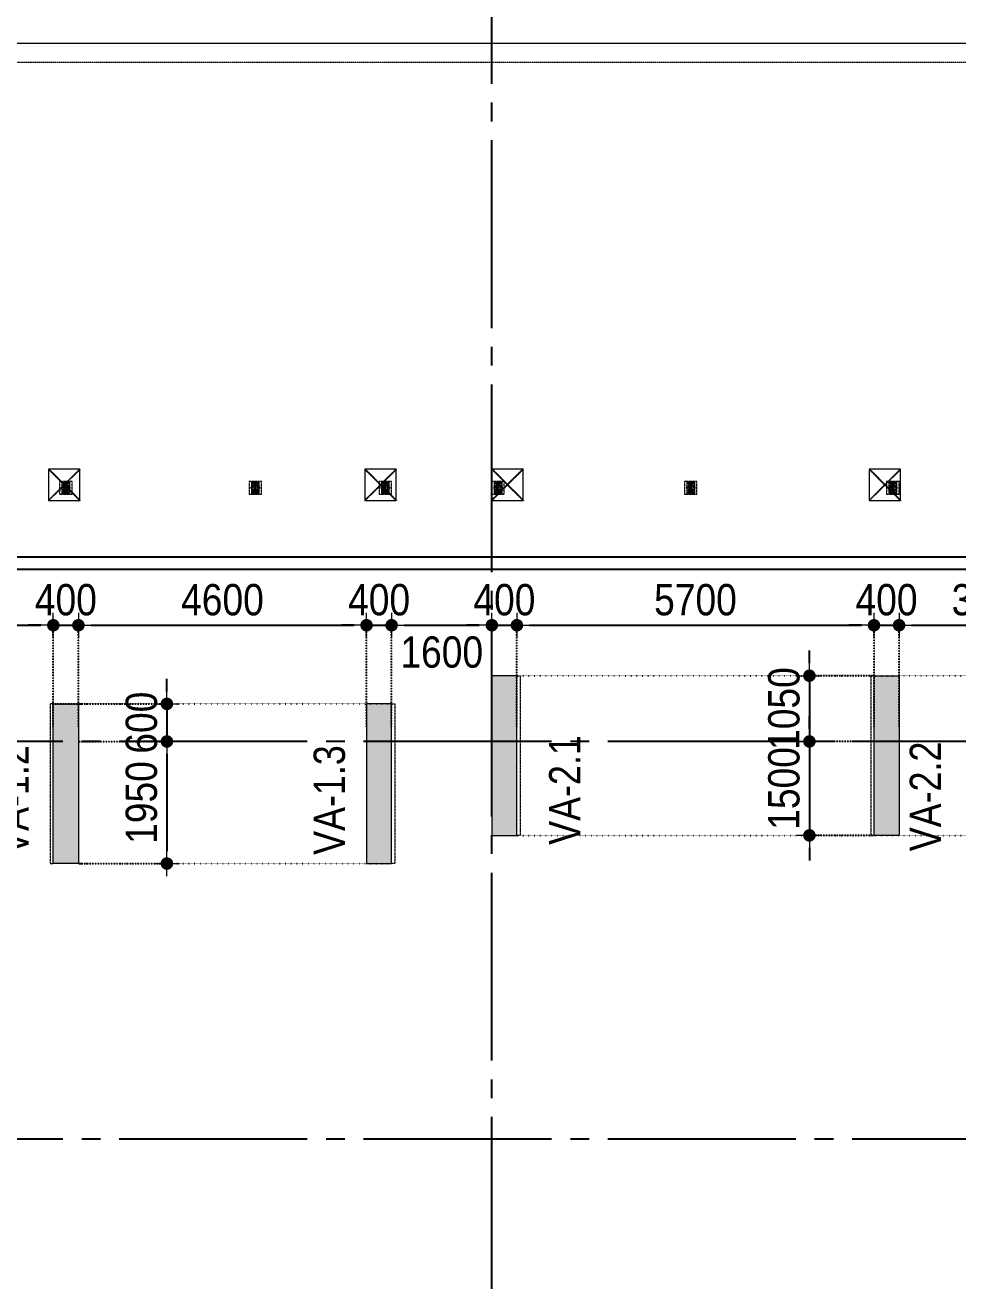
# Model space of a CAD drawing. Header units: millimetres. Extents: x -3973692 to -2843767, y 592734 to 838475.
# Drawn here: x -3543695 to -3528806, y 753616 to 773671 of the extents above; entities that cross this region are included whole.
import ezdxf
from ezdxf.enums import TextEntityAlignment as Align

# ---------------------------------------------------------------- set-up
doc = ezdxf.new("R2010")
doc.units = ezdxf.units.MM
doc.header["$MEASUREMENT"] = 0
doc.header["$PDMODE"] = 3
doc.header["$PDSIZE"] = -20
for name, pattern in [('CHG_XX_Cot_Tang 1$0$CENTER', [20.2, 12.7, -2.5, 2.5, -2.5]), ('CHG_XX_Cot_Tang 1$0$CENTER2', [28.575, 19.05, -3.175, 3.175, -3.175]), ('CHG_XX_Cot_Tang 1$0$HIDDEN', [0.375, 0.25, -0.125]), ('CHG_XX_Cot_Tang 1$0$MB_Luoi truc$0$HTT Hidden 21', [3, 2, -1]), ('CHG_XX_Luoi truc$0$MB_Luoi truc$0$Center101', [13, 10, -1, 1, -1]), ('DIVIDE2', [15.875, 6.35, -3.175, 0, -3.175, 0, -3.175]), ('DOT2', [0.125, 0, -0.125]), ('HIDDEN5', [2.8375, 1.25, -1.5875])]:
    doc.linetypes.add(name, pattern=pattern)
doc.layers.get('0').update_dxf_attribs({"lineweight": 9})
doc.layers.get('Defpoints').update_dxf_attribs({"color": 10, "lineweight": 0})
for name, color, linetype, lineweight in [("'S_General_Dim_1", 1, 'Continuous', 18), ("'S_General_Divide_3 Intermediate", 3, 'DIVIDE2', 40), ("CHG_XX_Cot_Tang 1$0$'S_Steel_Cont_2 Normal", 2, 'Continuous', 25), ("CHG_XX_Cot_Tang 1$0$'S_Steel_Cont_2 Normal_Plate", 150, 'Continuous', 15), ('CHG_XX_Cot_Tang 1$0$Cot thep', 51, 'Continuous', 15), ('CHG_XX_Cot_Tang 1$0$Net thay Tuong', 3, 'Continuous', 20), ('CHG_XX_Cot_Tang 1$0$NS-Pier', 150, 'Continuous', 9), ('CHG_XX_Cot_Tang 1$0$NS-Pier @ 1', 150, 'Continuous', 9), ('CHG_XX_Cot_Tang 1$0$NS-Pier @ 100', 150, 'Continuous', 9), ('CHG_XX_Cot_Tang 1$0$NS-Pier @ 150 VP1', 150, 'Continuous', 9), ('CHG_XX_Cot_Tang 1$0$NS-Pier @ 150 VP2', 150, 'Continuous', 9), ('CHG_XX_Cot_Tang 1$0$NS-Pier @ 150 VP3', 150, 'Continuous', 9), ('CHG_XX_Cot_Tang 1$0$NS-Pier @ 150 VP4', 150, 'Continuous', 9), ('CHG_XX_Cot_Tang 1$0$NS-Pier @ 150 VP5', 150, 'Continuous', 9), ('CHG_XX_Cot_Tang 1$0$NS-Pier @ 150 VP6', 150, 'Continuous', 9), ('CHG_XX_Cot_Tang 1$0$NS-Pier @ 150 VP7', 150, 'Continuous', 9), ('CHG_XX_Cot_Tang 1$0$NS-Pier @ 150 VP8', 150, 'Continuous', 9), ('CHG_XX_Cot_Tang 1$0$NS-Pier @ 150 VP9', 150, 'Continuous', 9), ('CHG_XX_Cot_Tang 1$0$NS-Pier @ 150 VPModel', 150, 'Continuous', 9), ('CHG_XX_Cot_Tang 1$0$NS-Pier @ 200 VP11', 150, 'Continuous', 9), ('CHG_XX_Cot_Tang 1$0$NS-Pier @ 200 VP12', 150, 'Continuous', 9), ('CHG_XX_Cot_Tang 1$0$NS-Pier @ 200 VP13', 150, 'Continuous', 9), ('CHG_XX_Cot_Tang 1$0$NS-Pier @ 200 VP14', 150, 'Continuous', 9), ('CHG_XX_Cot_Tang 1$0$NS-Pier @ 200 VP15', 150, 'Continuous', 9), ('CHG_XX_Cot_Tang 1$0$NS-Pier @ 200 VP16', 150, 'Continuous', 9), ('CHG_XX_Cot_Tang 1$0$NS-Pier @ 200 VP17', 150, 'Continuous', 9), ('CHG_XX_Cot_Tang 1$0$NS-Pier @ 200 VP18', 150, 'Continuous', 9), ('CHG_XX_Cot_Tang 1$0$NS-Pier @ 200 VP19', 150, 'Continuous', 9), ('CHG_XX_Cot_Tang 1$0$NS-Pier @ 200 VP21', 150, 'Continuous', 9), ('CHG_XX_Cot_Tang 1$0$NS-Pier @ 200 VP22', 150, 'Continuous', 9), ('CHG_XX_Cot_Tang 1$0$NS-Pier @ 200 VP23', 150, 'Continuous', 9), ('CHG_XX_Cot_Tang 1$0$NS-Pier @ 200 VP24', 150, 'Continuous', 9), ('CHG_XX_Cot_Tang 1$0$NS-Pier @ 200 VP25', 150, 'Continuous', 9), ('CHG_XX_Cot_Tang 1$0$NS-Pier @ 200 VP26', 150, 'Continuous', 9), ('CHG_XX_Cot_Tang 1$0$NS-Pier @ 200 VP27', 150, 'Continuous', 9), ('CHG_XX_Cot_Tang 1$0$NS-Pier @ 200 VP28', 150, 'Continuous', 9), ('CHG_XX_Cot_Tang 1$0$NS-Pier @ 200 VP30', 150, 'Continuous', 9), ('CHG_XX_Cot_Tang 1$0$NS-Pier @ 200 VP31', 150, 'Continuous', 9), ('CHG_XX_Cot_Tang 1$0$NS-Pier @ 200 VP32', 150, 'Continuous', 9), ('CHG_XX_Cot_Tang 1$0$NS-Pier @ 200 VP33', 150, 'Continuous', 9), ('CHG_XX_Cot_Tang 1$0$NS-Pier @ 200 VP34', 150, 'Continuous', 9), ('CHG_XX_Cot_Tang 1$0$NS-Pier @ 200 VP35', 150, 'Continuous', 9), ('CHG_XX_Cot_Tang 1$0$NS-Pier @ 200 VP36', 150, 'Continuous', 9), ('CHG_XX_Cot_Tang 1$0$NS-Pier @ 200 VP37', 150, 'Continuous', 9), ('CHG_XX_Cot_Tang 1$0$NS-Pier @ 200 VPModel', 150, 'Continuous', 9), ('CHG_XX_Cot_Tang 1$0$NS-Pier @ 350 VP10', 150, 'Continuous', 9), ('CHG_XX_Cot_Tang 1$0$NS-Pier @ 350 VP20', 150, 'Continuous', 9), ('CHG_XX_Cot_Tang 1$0$NS-Pier @ 350 VP29', 150, 'Continuous', 9), ('CHG_XX_Cot_Tang 1$0$NS-Pier @ 350 VPModel', 150, 'Continuous', 9), ('TEXT', 7, 'Continuous', 15)]:
    doc.layers.add(name, color=color, linetype=linetype, lineweight=lineweight)
for name, color, linetype in [("CHG_XX_Cot_Tang 1$0$'S_Concrete_Center_1", 8, 'CHG_XX_Cot_Tang 1$0$CENTER2'), ("CHG_XX_Cot_Tang 1$0$'S_Steel_ Bold", 8, 'Continuous'), ('CHG_XX_Cot_Tang 1$0$cot 500 dung +850', 1, 'Continuous'), ('CHG_XX_Cot_Tang 1$0$Vach VH3', 3, 'Continuous'), ('CHG_XX_Luoi truc$0$Grid', 34, 'Continuous'), ('CHG_XX_Luoi truc$0$Grid Line', 251, 'CHG_XX_Luoi truc$0$MB_Luoi truc$0$Center101'), ('dim', 1, 'Continuous')]:
    doc.layers.add(name, color=color, linetype=linetype)
doc.styles.add('arial', font='arial.ttf', dxfattribs={"width": 0.85})
doc.styles.add('CHG_XX_Luoi truc$0$MB_Luoi truc$0$Grid A-F$0$VNI-HelveCB', font='')
doc.styles.add('TTP-HelCon', font='')
doc.styles.get('CHG_XX_Luoi truc$0$MB_Luoi truc$0$Grid A-F$0$VNI-HelveCB').set_extended_font_data('VNI-Helve-Condense', bold=True)
doc.styles.get('TTP-HelCon').set_extended_font_data('VNI-Helve-Condense')
doc.dimstyles.new('200', dxfattribs={"dimscale": 200, "dimtxt": 2.5, "dimasz": 1, "dimexe": 0, "dimexo": 0, "dimgap": 0.75, "dimtad": 1, "dimdec": 0, "dimrnd": 10, "dimzin": 9, "dimdsep": 46, "dimtxsty": 'arial', "dimblk1": 'DIMDOT', "dimblk2": 'DIMDOT', "dimsah": 1, "dimcen": 2, "dimdle": 3, "dimclre": 8, "dimclrt": 2, "dimadec": 0, "dimazin": 0, "dimtfac": 1, "dimtdec": 0, "dimtix": 1, "dimtmove": 2, "dimatfit": 3, "dimldrblk": 'DIMPIJL', "dimfxl": 1, "dimtvp": 1.8, "dimtolj": 1, "dimtzin": 0, "dimarcsym": 0})

# ---------------------------------------------------------------- blocks, each defined once
blk = doc.blocks.new('*U3260')
at = {"layer": 'CHG_XX_Cot_Tang 1$0$NS-Pier @ 1'}
h = blk.add_hatch(color=256, dxfattribs=at)
h.dxf.hatch_style = 1
h.paths.add_polyline_path([(400, 0), (0, 0), (0, -2550), (400, -2550)])
at = {"layer": 'CHG_XX_Cot_Tang 1$0$NS-Pier @ 100'}
h = blk.add_hatch(color=256, dxfattribs=at)
h.dxf.hatch_style = 1
h.paths.add_polyline_path([(400, 0), (0, 0), (0, -2550), (400, -2550)])
at = {"layer": 'CHG_XX_Cot_Tang 1$0$NS-Pier @ 150 VP1'}
h = blk.add_hatch(color=256, dxfattribs=at)
h.dxf.hatch_style = 1
h.paths.add_polyline_path([(400, 0), (0, 0), (0, -2550), (400, -2550)])
at = {"layer": 'CHG_XX_Cot_Tang 1$0$NS-Pier @ 150 VP2'}
h = blk.add_hatch(color=256, dxfattribs=at)
h.dxf.hatch_style = 1
h.paths.add_polyline_path([(400, 0), (0, 0), (0, -2550), (400, -2550)])
at = {"layer": 'CHG_XX_Cot_Tang 1$0$NS-Pier @ 150 VP3'}
h = blk.add_hatch(color=256, dxfattribs=at)
h.dxf.hatch_style = 1
h.paths.add_polyline_path([(400, 0), (0, 0), (0, -2550), (400, -2550)])
at = {"layer": 'CHG_XX_Cot_Tang 1$0$NS-Pier @ 150 VP4'}
h = blk.add_hatch(color=256, dxfattribs=at)
h.dxf.hatch_style = 1
h.paths.add_polyline_path([(400, 0), (0, 0), (0, -2550), (400, -2550)])
at = {"layer": 'CHG_XX_Cot_Tang 1$0$NS-Pier @ 150 VP5'}
h = blk.add_hatch(color=256, dxfattribs=at)
h.dxf.hatch_style = 1
h.paths.add_polyline_path([(400, 0), (0, 0), (0, -2550), (400, -2550)])
at = {"layer": 'CHG_XX_Cot_Tang 1$0$NS-Pier @ 150 VP6'}
h = blk.add_hatch(color=256, dxfattribs=at)
h.dxf.hatch_style = 1
h.paths.add_polyline_path([(400, 0), (0, 0), (0, -2550), (400, -2550)])
at = {"layer": 'CHG_XX_Cot_Tang 1$0$NS-Pier @ 150 VP7'}
h = blk.add_hatch(color=256, dxfattribs=at)
h.dxf.hatch_style = 1
h.paths.add_polyline_path([(400, 0), (0, 0), (0, -2550), (400, -2550)])
at = {"layer": 'CHG_XX_Cot_Tang 1$0$NS-Pier @ 150 VP8'}
h = blk.add_hatch(color=256, dxfattribs=at)
h.dxf.hatch_style = 1
h.paths.add_polyline_path([(400, 0), (0, 0), (0, -2550), (400, -2550)])
at = {"layer": 'CHG_XX_Cot_Tang 1$0$NS-Pier @ 150 VP9'}
h = blk.add_hatch(color=256, dxfattribs=at)
h.dxf.hatch_style = 1
h.paths.add_polyline_path([(400, 0), (0, 0), (0, -2550), (400, -2550)])
at = {"layer": 'CHG_XX_Cot_Tang 1$0$NS-Pier @ 150 VPModel'}
h = blk.add_hatch(color=256, dxfattribs=at)
h.dxf.hatch_style = 1
h.paths.add_polyline_path([(400, 0), (0, 0), (0, -2550), (400, -2550)])
at = {"layer": 'CHG_XX_Cot_Tang 1$0$NS-Pier @ 200 VP11'}
h = blk.add_hatch(color=256, dxfattribs=at)
h.dxf.hatch_style = 1
h.paths.add_polyline_path([(400, 0), (0, 0), (0, -2550), (400, -2550)])
at = {"layer": 'CHG_XX_Cot_Tang 1$0$NS-Pier @ 200 VP12'}
h = blk.add_hatch(color=256, dxfattribs=at)
h.dxf.hatch_style = 1
h.paths.add_polyline_path([(400, 0), (0, 0), (0, -2550), (400, -2550)])
at = {"layer": 'CHG_XX_Cot_Tang 1$0$NS-Pier @ 200 VP13'}
h = blk.add_hatch(color=256, dxfattribs=at)
h.dxf.hatch_style = 1
h.paths.add_polyline_path([(400, 0), (0, 0), (0, -2550), (400, -2550)])
at = {"layer": 'CHG_XX_Cot_Tang 1$0$NS-Pier @ 200 VP14'}
h = blk.add_hatch(color=256, dxfattribs=at)
h.dxf.hatch_style = 1
h.paths.add_polyline_path([(400, 0), (0, 0), (0, -2550), (400, -2550)])
at = {"layer": 'CHG_XX_Cot_Tang 1$0$NS-Pier @ 200 VP15'}
h = blk.add_hatch(color=256, dxfattribs=at)
h.dxf.hatch_style = 1
h.paths.add_polyline_path([(400, 0), (0, 0), (0, -2550), (400, -2550)])
at = {"layer": 'CHG_XX_Cot_Tang 1$0$NS-Pier @ 200 VP16'}
h = blk.add_hatch(color=256, dxfattribs=at)
h.dxf.hatch_style = 1
h.paths.add_polyline_path([(400, 0), (0, 0), (0, -2550), (400, -2550)])
at = {"layer": 'CHG_XX_Cot_Tang 1$0$NS-Pier @ 200 VP17'}
h = blk.add_hatch(color=256, dxfattribs=at)
h.dxf.hatch_style = 1
h.paths.add_polyline_path([(400, 0), (0, 0), (0, -2550), (400, -2550)])
at = {"layer": 'CHG_XX_Cot_Tang 1$0$NS-Pier @ 200 VP18'}
h = blk.add_hatch(color=256, dxfattribs=at)
h.dxf.hatch_style = 1
h.paths.add_polyline_path([(400, 0), (0, 0), (0, -2550), (400, -2550)])
at = {"layer": 'CHG_XX_Cot_Tang 1$0$NS-Pier @ 200 VP19'}
h = blk.add_hatch(color=256, dxfattribs=at)
h.dxf.hatch_style = 1
h.paths.add_polyline_path([(400, 0), (0, 0), (0, -2550), (400, -2550)])
at = {"layer": 'CHG_XX_Cot_Tang 1$0$NS-Pier @ 200 VP21'}
h = blk.add_hatch(color=256, dxfattribs=at)
h.dxf.hatch_style = 1
h.paths.add_polyline_path([(400, 0), (0, 0), (0, -2550), (400, -2550)])
at = {"layer": 'CHG_XX_Cot_Tang 1$0$NS-Pier @ 200 VP22'}
h = blk.add_hatch(color=256, dxfattribs=at)
h.dxf.hatch_style = 1
h.paths.add_polyline_path([(400, 0), (0, 0), (0, -2550), (400, -2550)])
at = {"layer": 'CHG_XX_Cot_Tang 1$0$NS-Pier @ 200 VP23'}
h = blk.add_hatch(color=256, dxfattribs=at)
h.dxf.hatch_style = 1
h.paths.add_polyline_path([(400, 0), (0, 0), (0, -2550), (400, -2550)])
at = {"layer": 'CHG_XX_Cot_Tang 1$0$NS-Pier @ 200 VP24'}
h = blk.add_hatch(color=256, dxfattribs=at)
h.dxf.hatch_style = 1
h.paths.add_polyline_path([(400, 0), (0, 0), (0, -2550), (400, -2550)])
at = {"layer": 'CHG_XX_Cot_Tang 1$0$NS-Pier @ 200 VP25'}
h = blk.add_hatch(color=256, dxfattribs=at)
h.dxf.hatch_style = 1
h.paths.add_polyline_path([(400, 0), (0, 0), (0, -2550), (400, -2550)])
at = {"layer": 'CHG_XX_Cot_Tang 1$0$NS-Pier @ 200 VP26'}
h = blk.add_hatch(color=256, dxfattribs=at)
h.dxf.hatch_style = 1
h.paths.add_polyline_path([(400, 0), (0, 0), (0, -2550), (400, -2550)])
at = {"layer": 'CHG_XX_Cot_Tang 1$0$NS-Pier @ 200 VP27'}
h = blk.add_hatch(color=256, dxfattribs=at)
h.dxf.hatch_style = 1
h.paths.add_polyline_path([(400, 0), (0, 0), (0, -2550), (400, -2550)])
at = {"layer": 'CHG_XX_Cot_Tang 1$0$NS-Pier @ 200 VP28'}
h = blk.add_hatch(color=256, dxfattribs=at)
h.dxf.hatch_style = 1
h.paths.add_polyline_path([(400, 0), (0, 0), (0, -2550), (400, -2550)])
at = {"layer": 'CHG_XX_Cot_Tang 1$0$NS-Pier @ 200 VP30'}
h = blk.add_hatch(color=256, dxfattribs=at)
h.dxf.hatch_style = 1
h.paths.add_polyline_path([(400, 0), (0, 0), (0, -2550), (400, -2550)])
at = {"layer": 'CHG_XX_Cot_Tang 1$0$NS-Pier @ 200 VP31'}
h = blk.add_hatch(color=256, dxfattribs=at)
h.dxf.hatch_style = 1
h.paths.add_polyline_path([(400, 0), (0, 0), (0, -2550), (400, -2550)])
at = {"layer": 'CHG_XX_Cot_Tang 1$0$NS-Pier @ 200 VP32'}
h = blk.add_hatch(color=256, dxfattribs=at)
h.dxf.hatch_style = 1
h.paths.add_polyline_path([(400, 0), (0, 0), (0, -2550), (400, -2550)])
at = {"layer": 'CHG_XX_Cot_Tang 1$0$NS-Pier @ 200 VP33'}
h = blk.add_hatch(color=256, dxfattribs=at)
h.dxf.hatch_style = 1
h.paths.add_polyline_path([(400, 0), (0, 0), (0, -2550), (400, -2550)])
at = {"layer": 'CHG_XX_Cot_Tang 1$0$NS-Pier @ 200 VP34'}
h = blk.add_hatch(color=256, dxfattribs=at)
h.dxf.hatch_style = 1
h.paths.add_polyline_path([(400, 0), (0, 0), (0, -2550), (400, -2550)])
at = {"layer": 'CHG_XX_Cot_Tang 1$0$NS-Pier @ 200 VP35'}
h = blk.add_hatch(color=256, dxfattribs=at)
h.dxf.hatch_style = 1
h.paths.add_polyline_path([(400, 0), (0, 0), (0, -2550), (400, -2550)])
at = {"layer": 'CHG_XX_Cot_Tang 1$0$NS-Pier @ 200 VP36'}
h = blk.add_hatch(color=256, dxfattribs=at)
h.dxf.hatch_style = 1
h.paths.add_polyline_path([(400, 0), (0, 0), (0, -2550), (400, -2550)])
at = {"layer": 'CHG_XX_Cot_Tang 1$0$NS-Pier @ 200 VP37'}
h = blk.add_hatch(color=256, dxfattribs=at)
h.dxf.hatch_style = 1
h.paths.add_polyline_path([(400, 0), (0, 0), (0, -2550), (400, -2550)])
at = {"layer": 'CHG_XX_Cot_Tang 1$0$NS-Pier @ 200 VPModel'}
h = blk.add_hatch(color=256, dxfattribs=at)
h.dxf.hatch_style = 1
h.paths.add_polyline_path([(400, 0), (0, 0), (0, -2550), (400, -2550)])
at = {"layer": 'CHG_XX_Cot_Tang 1$0$NS-Pier @ 350 VP10'}
h = blk.add_hatch(color=256, dxfattribs=at)
h.dxf.hatch_style = 1
h.paths.add_polyline_path([(400, 0), (0, 0), (0, -2550), (400, -2550)])
at = {"layer": 'CHG_XX_Cot_Tang 1$0$NS-Pier @ 350 VP20'}
h = blk.add_hatch(color=256, dxfattribs=at)
h.dxf.hatch_style = 1
h.paths.add_polyline_path([(400, 0), (0, 0), (0, -2550), (400, -2550)])
at = {"layer": 'CHG_XX_Cot_Tang 1$0$NS-Pier @ 350 VP29'}
h = blk.add_hatch(color=256, dxfattribs=at)
h.dxf.hatch_style = 1
h.paths.add_polyline_path([(400, 0), (0, 0), (0, -2550), (400, -2550)])
at = {"layer": 'CHG_XX_Cot_Tang 1$0$NS-Pier @ 350 VPModel'}
h = blk.add_hatch(color=256, dxfattribs=at)
h.dxf.hatch_style = 1
h.paths.add_polyline_path([(400, 0), (0, 0), (0, -2550), (400, -2550)])
blk = doc.blocks.new('CHG_XX_Cot_Tang 1$0$Block A_C450x2250')
at = {"layer": 'CHG_XX_Cot_Tang 1$0$NS-Pier', "color": 9, "linetype": 'CHG_XX_Cot_Tang 1$0$MB_Luoi truc$0$HTT Hidden 21'}
blk.add_lwpolyline([(0, 0), (-50, 0), (-50, -2550), (0, -2550)], dxfattribs=at)
at = {"layer": 'CHG_XX_Cot_Tang 1$0$NS-Pier'}
blk.add_lwpolyline([(400, -2550), (0, -2550), (0, 0), (400, 0)], close=True, dxfattribs=at)
blk.add_blockref('*U3260', (0, 0), dxfattribs=at)
blk = doc.blocks.new('CHG_XX_Cot_Tang 1$0$500x500')
at = {"color": 1, "linetype": 'CHG_XX_Cot_Tang 1$0$MB_Luoi truc$0$HTT Hidden 21'}
for p, q in [((250, 250), (-250, -250)), ((-250, 250), (250, -250))]:
    blk.add_line(p, q, dxfattribs=at)
at = {"layer": 'CHG_XX_Cot_Tang 1$0$NS-Pier', "color": 1}
blk.add_lwpolyline([(250, -250), (250, 250), (-250, 250), (-250, -250)], close=True, dxfattribs=at)
blk = doc.blocks.new('*U2973')
at = {"layer": "CHG_XX_Cot_Tang 1$0$'S_Steel_ Bold", "linetype": 'CHG_XX_Cot_Tang 1$0$CENTER', "ltscale": 0.05}
for p, q in [((-13, 0), (13, 0)), ((0, 13), (0, -13))]:
    blk.add_line(p, q, dxfattribs=at)
at = {"layer": "CHG_XX_Cot_Tang 1$0$'S_Steel_ Bold", "color": 1}
blk.add_circle((0, 0), 7, dxfattribs=at)
blk = doc.blocks.new('CHG_XX_Cot_Tang 1$0$A$C42BB3C5E')
at = {"color": 8, "linetype": 'CHG_XX_Cot_Tang 1$0$MB_Luoi truc$0$HTT Hidden 21'}
blk.add_lwpolyline([(-75, -113), (125, -113), (125, 87), (-75, 87)], close=True, dxfattribs=at)
at = {"layer": "CHG_XX_Cot_Tang 1$0$'S_Concrete_Center_1"}
for p, q in [((25, 63), (25, -88)), ((125, -13), (-83, -13))]:
    blk.add_line(p, q, dxfattribs=at)
at = {"layer": "CHG_XX_Cot_Tang 1$0$'S_Steel_Cont_2 Normal"}
blk.add_lwpolyline([(-37, -15, 0.414214), (-43, -21), (-43, -50), (-50, -50), (-50, 25), (-43, 25), (-43, -4, 0.414214), (-37, -10), (87, -10, 0.414214), (93, -4), (93, 25), (100, 25), (100, -50), (93, -50), (93, -21, 0.414214), (87, -15)], format="xyb", close=True, dxfattribs=at)
at = {"layer": "CHG_XX_Cot_Tang 1$0$'S_Steel_Cont_2 Normal_Plate"}
blk.add_lwpolyline([(115, 45), (115, -70), (-65, -70), (-65, 45)], close=True, dxfattribs=at)
at = {"layer": "CHG_XX_Cot_Tang 1$0$'S_Steel_ Bold"}
for p in [(-10, 20), (60, 20)]:
    blk.add_blockref('*U2973', p, dxfattribs=at)
at = {"layer": "CHG_XX_Cot_Tang 1$0$'S_Steel_ Bold", "xscale": -1, "rotation": 180}
for p in [(-10, -45), (60, -45)]:
    blk.add_blockref('*U2973', p, dxfattribs=at)
blk = doc.blocks.new('CHG_XX_Cot_Tang 1$0$net pergola')
at = {"layer": 'CHG_XX_Cot_Tang 1$0$Net thay Tuong', "rotation": 270}
for p in [(-28956, 104825), (-25931, 104825), (-23856, 104825), (-22056, 104825), (-18981, 104825), (-15756, 104825)]:
    blk.add_blockref('CHG_XX_Cot_Tang 1$0$A$C42BB3C5E', p, dxfattribs=at)
blk = doc.blocks.new('*U2841')
at = {"layer": 'CHG_XX_Luoi truc$0$Grid Line'}
blk.add_line((0, 0), (0, 608), dxfattribs=at)
at = {"layer": 'CHG_XX_Luoi truc$0$Grid', "lineweight": -2, "style": 'CHG_XX_Luoi truc$0$MB_Luoi truc$0$Grid A-F$0$VNI-HelveCB'}
for tag, p in [('GRIDSUB', (0, 617)), ('GRID', (0, -9))]:
    blk.add_attdef(tag, text='', height=5, dxfattribs=at).set_placement(p, align=Align.MIDDLE)
blk = doc.blocks.new('*U2843')
at = {"layer": 'CHG_XX_Luoi truc$0$Grid Line'}
blk.add_line((0, 0), (0, 438), dxfattribs=at)
at = {"layer": 'CHG_XX_Luoi truc$0$Grid', "lineweight": -2, "style": 'CHG_XX_Luoi truc$0$MB_Luoi truc$0$Grid A-F$0$VNI-HelveCB'}
for tag, p in [('GRIDSUB', (0, 447)), ('GRID', (0, -9))]:
    blk.add_attdef(tag, text='', height=5, dxfattribs=at).set_placement(p, align=Align.MIDDLE)
blk = doc.blocks.new('CHG_XX_Luoi truc')
at = {"layer": 'CHG_XX_Luoi truc$0$Grid', "xscale": 300, "yscale": 300, "zscale": 300}
blk.add_blockref('*U2841', (12250, -12747), dxfattribs=at)
at = {"layer": 'CHG_XX_Luoi truc$0$Grid', "xscale": 300.0000000000013, "yscale": 300.0000000000013, "zscale": 300.0000000000013, "rotation": 90}
for p in [(110703, 152250), (110703, 145900)]:
    blk.add_blockref('*U2843', p, dxfattribs=at)
blk = doc.blocks.new('CHG_XX_Cot_Tang 1')
at = {"layer": 'CHG_XX_Cot_Tang 1$0$NS-Pier', "linetype": 'Continuous', "ltscale": 5}
blk.add_lwpolyline([(-300, 85450), (-10900, 85450), (-10900, 163400), (99639.2, 163400), (106050, 158254.3), (106050, -6022), (103575.5, -9000), (32350, -9000), (32350, 84050), (-300, 84050)], close=True, dxfattribs=at)
at = {"layer": 'CHG_XX_Cot_Tang 1$0$NS-Pier', "linetype": 'CHG_XX_Cot_Tang 1$0$HIDDEN', "ltscale": 5}
blk.add_lwpolyline([(32650, 84350), (0, 84350), (0, 85750), (-10600, 85750), (-10600, 163100), (99533.7, 163100), (105750, 158110.4), (105750, -5913.6), (103434.7, -8700), (32650, -8700), (32650, 84350), (32650, -8700), (103404.7, -8700)], dxfattribs=at)
at = {"layer": 'CHG_XX_Cot_Tang 1$0$Vach VH3'}
for p, q in [((0, 155200.1), (57350, 155200.1)), ((199.6, 155000.1), (57150, 155000.1))]:
    blk.add_line(p, q, dxfattribs=at)
at = {"layer": 'CHG_XX_Cot_Tang 1$0$cot 500 dung +850'}
for p in [(5425.3, 156350), (10475, 156350), (12500, 156350), (18525, 156350)]:
    blk.add_blockref('CHG_XX_Cot_Tang 1$0$500x500', p, dxfattribs=at)
at = {"layer": 'CHG_XX_Cot_Tang 1$0$Cot thep'}
blk.add_blockref('CHG_XX_Cot_Tang 1$0$net pergola', (34418.2, 51500), dxfattribs=at)
at = {"layer": 'CHG_XX_Cot_Tang 1$0$NS-Pier'}
for name, p in [('CHG_XX_Luoi truc', (0, 0)), ('CHG_XX_Cot_Tang 1$0$Block A_C450x2250', (18350.5, 153300)), ('CHG_XX_Cot_Tang 1$0$Block A_C450x2250', (5250, 152850))]:
    blk.add_blockref(name, p, dxfattribs=at)
at = {"layer": 'CHG_XX_Cot_Tang 1$0$NS-Pier', "xscale": -1}
for p in [(12650, 153300), (10650, 152850)]:
    blk.add_blockref('CHG_XX_Cot_Tang 1$0$Block A_C450x2250', p, dxfattribs=at)
blk = doc.blocks.new('DIMDOT')
for p, q in [((1, 0), (-1, 0)), ((0, -1), (0, 1))]:
    blk.add_line(p, q)
at = {"const_width": 0.5}
blk.add_lwpolyline([(-0.25, 0, 1), (0.25, 0, 1)], format="xyb", close=True, dxfattribs=at)
blk = doc.blocks.new('*D80')
at = {"layer": "'S_General_Dim_1", "color": 8, "linetype": 'HIDDEN5', "lineweight": -2, "transparency": 16777216}
for p, q in [((-3548095, 762472), (-3548095, 764087)), ((-3543245, 762472), (-3543245, 764087))]:
    blk.add_line(p, q, dxfattribs=at)
at = {"layer": "'S_General_Dim_1", "color": 0, "lineweight": -2, "transparency": 16777216}
blk.add_line((-3547895, 764087), (-3543445, 764087), dxfattribs=at)
at = {"layer": 'Defpoints', "color": 0, "transparency": 16777216}
for p in [(-3543245, 764087), (-3548095, 762472), (-3543245, 762472)]:
    blk.add_point(p, dxfattribs=at)
at = {"layer": "'S_General_Dim_1", "color": 0, "lineweight": -2, "transparency": 16777216, "xscale": 200, "yscale": 200, "zscale": 200, "rotation": 180}
blk.add_blockref('DIMDOT', (-3548095, 764087), dxfattribs=at)
at = {"layer": "'S_General_Dim_1", "color": 0, "lineweight": -2, "transparency": 16777216, "xscale": 200, "yscale": 200, "zscale": 200}
blk.add_blockref('DIMDOT', (-3543245, 764087), dxfattribs=at)
at = {"layer": "'S_General_Dim_1", "color": 2, "transparency": 16777216, "insert": (-3545670, 764492), "char_height": 500, "attachment_point": 5, "style": 'arial'}
blk.add_mtext('\\A1;4850', dxfattribs=at)
blk = doc.blocks.new('DIMPIJL')
at = {"linetype": 'ByBlock'}
blk.add_solid([(-2.5, 0.42), (-2.5, -0.42), (0, 0)], dxfattribs=at)
blk = doc.blocks.new('*D81')
at = {"layer": "'S_General_Dim_1", "color": 0, "lineweight": -2, "transparency": 16777216}
for p, q in [((-3543445, 764087), (-3543645, 764087)), ((-3543245, 764087), (-3542845, 764087)), ((-3542645, 764087), (-3542445, 764087))]:
    blk.add_line(p, q, dxfattribs=at)
at = {"layer": "'S_General_Dim_1", "color": 8, "linetype": 'HIDDEN5', "lineweight": -2, "transparency": 16777216}
for p, q in [((-3543245, 762472), (-3543245, 764087)), ((-3542845, 762472), (-3542845, 764087))]:
    blk.add_line(p, q, dxfattribs=at)
at = {"layer": 'Defpoints', "color": 0, "transparency": 16777216}
for p in [(-3542845, 764087), (-3543245, 762472), (-3542845, 762472)]:
    blk.add_point(p, dxfattribs=at)
at = {"layer": "'S_General_Dim_1", "color": 0, "lineweight": -2, "transparency": 16777216, "xscale": 200, "yscale": 200, "zscale": 200}
blk.add_blockref('DIMDOT', (-3543245, 764087), dxfattribs=at)
at = {"layer": "'S_General_Dim_1", "color": 0, "lineweight": -2, "transparency": 16777216, "xscale": 200, "yscale": 200, "zscale": 200, "rotation": 180}
blk.add_blockref('DIMDOT', (-3542845, 764087), dxfattribs=at)
at = {"layer": "'S_General_Dim_1", "color": 2, "transparency": 16777216, "insert": (-3543045, 764492), "char_height": 500, "attachment_point": 5, "style": 'arial'}
blk.add_mtext('\\A1;400', dxfattribs=at)
blk = doc.blocks.new('*D82')
at = {"layer": "'S_General_Dim_1", "color": 8, "linetype": 'HIDDEN5', "lineweight": -2, "transparency": 16777216}
for p, q in [((-3542845, 762472), (-3542845, 764087)), ((-3538245, 762472), (-3538245, 764087))]:
    blk.add_line(p, q, dxfattribs=at)
at = {"layer": "'S_General_Dim_1", "color": 0, "lineweight": -2, "transparency": 16777216}
blk.add_line((-3542645, 764087), (-3538445, 764087), dxfattribs=at)
at = {"layer": 'Defpoints', "color": 0, "transparency": 16777216}
for p in [(-3538245, 764087), (-3542845, 762472), (-3538245, 762472)]:
    blk.add_point(p, dxfattribs=at)
at = {"layer": "'S_General_Dim_1", "color": 0, "lineweight": -2, "transparency": 16777216, "xscale": 200, "yscale": 200, "zscale": 200, "rotation": 180}
blk.add_blockref('DIMDOT', (-3542845, 764087), dxfattribs=at)
at = {"layer": "'S_General_Dim_1", "color": 0, "lineweight": -2, "transparency": 16777216, "xscale": 200, "yscale": 200, "zscale": 200}
blk.add_blockref('DIMDOT', (-3538245, 764087), dxfattribs=at)
at = {"layer": "'S_General_Dim_1", "color": 2, "transparency": 16777216, "insert": (-3540545, 764492), "char_height": 500, "attachment_point": 5, "style": 'arial'}
blk.add_mtext('\\A1;4600', dxfattribs=at)
blk = doc.blocks.new('*D83')
at = {"layer": "'S_General_Dim_1", "color": 0, "lineweight": -2, "transparency": 16777216}
for p, q in [((-3538445, 764087), (-3538645, 764087)), ((-3538245, 764087), (-3537845, 764087)), ((-3537645, 764087), (-3537445, 764087))]:
    blk.add_line(p, q, dxfattribs=at)
at = {"layer": "'S_General_Dim_1", "color": 8, "linetype": 'HIDDEN5', "lineweight": -2, "transparency": 16777216}
for p, q in [((-3538245, 762472), (-3538245, 764087)), ((-3537845, 762472), (-3537845, 764087))]:
    blk.add_line(p, q, dxfattribs=at)
at = {"layer": 'Defpoints', "color": 0, "transparency": 16777216}
for p in [(-3537845, 764087), (-3538245, 762472), (-3537845, 762472)]:
    blk.add_point(p, dxfattribs=at)
at = {"layer": "'S_General_Dim_1", "color": 0, "lineweight": -2, "transparency": 16777216, "xscale": 200, "yscale": 200, "zscale": 200}
blk.add_blockref('DIMDOT', (-3538245, 764087), dxfattribs=at)
at = {"layer": "'S_General_Dim_1", "color": 0, "lineweight": -2, "transparency": 16777216, "xscale": 200, "yscale": 200, "zscale": 200, "rotation": 180}
blk.add_blockref('DIMDOT', (-3537845, 764087), dxfattribs=at)
at = {"layer": "'S_General_Dim_1", "color": 2, "transparency": 16777216, "insert": (-3538045, 764492), "char_height": 500, "attachment_point": 5, "style": 'arial'}
blk.add_mtext('\\A1;400', dxfattribs=at)
blk = doc.blocks.new('*D84')
at = {"layer": "'S_General_Dim_1", "color": 8, "linetype": 'HIDDEN5', "lineweight": -2, "transparency": 16777216}
for p, q in [((-3537845, 762472), (-3537845, 764087)), ((-3536245, 762472), (-3536245, 764087))]:
    blk.add_line(p, q, dxfattribs=at)
at = {"layer": "'S_General_Dim_1", "color": 0, "lineweight": -2, "transparency": 16777216}
blk.add_line((-3537645, 764087), (-3536445, 764087), dxfattribs=at)
at = {"layer": 'Defpoints', "color": 0, "transparency": 16777216}
for p in [(-3536245, 764087), (-3537845, 762472), (-3536245, 762472)]:
    blk.add_point(p, dxfattribs=at)
at = {"layer": "'S_General_Dim_1", "color": 0, "lineweight": -2, "transparency": 16777216, "xscale": 200, "yscale": 200, "zscale": 200, "rotation": 180}
blk.add_blockref('DIMDOT', (-3537845, 764087), dxfattribs=at)
at = {"layer": "'S_General_Dim_1", "color": 0, "lineweight": -2, "transparency": 16777216, "xscale": 200, "yscale": 200, "zscale": 200}
blk.add_blockref('DIMDOT', (-3536245, 764087), dxfattribs=at)
at = {"layer": "'S_General_Dim_1", "color": 2, "transparency": 16777216, "insert": (-3537045, 763656), "char_height": 500, "attachment_point": 5, "style": 'arial'}
blk.add_mtext('\\A1;1600', dxfattribs=at)
blk = doc.blocks.new('*D85')
at = {"layer": "'S_General_Dim_1", "color": 0, "lineweight": -2, "transparency": 16777216}
for p, q in [((-3536445, 764087), (-3536645, 764087)), ((-3536245, 764087), (-3535845, 764087)), ((-3535645, 764087), (-3535445, 764087))]:
    blk.add_line(p, q, dxfattribs=at)
at = {"layer": "'S_General_Dim_1", "color": 8, "linetype": 'HIDDEN5', "lineweight": -2, "transparency": 16777216}
for p, q in [((-3536245, 762472), (-3536245, 764087)), ((-3535845, 762472), (-3535845, 764087))]:
    blk.add_line(p, q, dxfattribs=at)
at = {"layer": 'Defpoints', "color": 0, "transparency": 16777216}
for p in [(-3535845, 764087), (-3536245, 762472), (-3535845, 762472)]:
    blk.add_point(p, dxfattribs=at)
at = {"layer": "'S_General_Dim_1", "color": 0, "lineweight": -2, "transparency": 16777216, "xscale": 200, "yscale": 200, "zscale": 200}
blk.add_blockref('DIMDOT', (-3536245, 764087), dxfattribs=at)
at = {"layer": "'S_General_Dim_1", "color": 0, "lineweight": -2, "transparency": 16777216, "xscale": 200, "yscale": 200, "zscale": 200, "rotation": 180}
blk.add_blockref('DIMDOT', (-3535845, 764087), dxfattribs=at)
at = {"layer": "'S_General_Dim_1", "color": 2, "transparency": 16777216, "insert": (-3536045, 764492), "char_height": 500, "attachment_point": 5, "style": 'arial'}
blk.add_mtext('\\A1;400', dxfattribs=at)
blk = doc.blocks.new('*D86')
at = {"layer": "'S_General_Dim_1", "color": 8, "linetype": 'HIDDEN5', "lineweight": -2, "transparency": 16777216}
for p, q in [((-3535845, 762472), (-3535845, 764087)), ((-3530145, 762472), (-3530145, 764087))]:
    blk.add_line(p, q, dxfattribs=at)
at = {"layer": "'S_General_Dim_1", "color": 0, "lineweight": -2, "transparency": 16777216}
blk.add_line((-3535645, 764087), (-3530345, 764087), dxfattribs=at)
at = {"layer": 'Defpoints', "color": 0, "transparency": 16777216}
for p in [(-3530145, 764087), (-3535845, 762472), (-3530145, 762472)]:
    blk.add_point(p, dxfattribs=at)
at = {"layer": "'S_General_Dim_1", "color": 0, "lineweight": -2, "transparency": 16777216, "xscale": 200, "yscale": 200, "zscale": 200, "rotation": 180}
blk.add_blockref('DIMDOT', (-3535845, 764087), dxfattribs=at)
at = {"layer": "'S_General_Dim_1", "color": 0, "lineweight": -2, "transparency": 16777216, "xscale": 200, "yscale": 200, "zscale": 200}
blk.add_blockref('DIMDOT', (-3530145, 764087), dxfattribs=at)
at = {"layer": "'S_General_Dim_1", "color": 2, "transparency": 16777216, "insert": (-3532995, 764492), "char_height": 500, "attachment_point": 5, "style": 'arial'}
blk.add_mtext('\\A1;5700', dxfattribs=at)
blk = doc.blocks.new('*D87')
at = {"layer": "'S_General_Dim_1", "color": 0, "lineweight": -2, "transparency": 16777216}
for p, q in [((-3530345, 764087), (-3530545, 764087)), ((-3530145, 764087), (-3529745, 764087)), ((-3529545, 764087), (-3529345, 764087))]:
    blk.add_line(p, q, dxfattribs=at)
at = {"layer": "'S_General_Dim_1", "color": 8, "linetype": 'HIDDEN5', "lineweight": -2, "transparency": 16777216}
for p, q in [((-3530145, 762472), (-3530145, 764087)), ((-3529745, 762472), (-3529745, 764087))]:
    blk.add_line(p, q, dxfattribs=at)
at = {"layer": 'Defpoints', "color": 0, "transparency": 16777216}
for p in [(-3529745, 764087), (-3530145, 762472), (-3529745, 762472)]:
    blk.add_point(p, dxfattribs=at)
at = {"layer": "'S_General_Dim_1", "color": 0, "lineweight": -2, "transparency": 16777216, "xscale": 200, "yscale": 200, "zscale": 200}
blk.add_blockref('DIMDOT', (-3530145, 764087), dxfattribs=at)
at = {"layer": "'S_General_Dim_1", "color": 0, "lineweight": -2, "transparency": 16777216, "xscale": 200, "yscale": 200, "zscale": 200, "rotation": 180}
blk.add_blockref('DIMDOT', (-3529745, 764087), dxfattribs=at)
at = {"layer": "'S_General_Dim_1", "color": 2, "transparency": 16777216, "insert": (-3529945, 764492), "char_height": 500, "attachment_point": 5, "style": 'arial'}
blk.add_mtext('\\A1;400', dxfattribs=at)
blk = doc.blocks.new('*D88')
at = {"layer": "'S_General_Dim_1", "color": 8, "linetype": 'HIDDEN5', "lineweight": -2, "transparency": 16777216}
for p, q in [((-3529745, 762472), (-3529745, 764087)), ((-3526745, 762472), (-3526745, 764087))]:
    blk.add_line(p, q, dxfattribs=at)
at = {"layer": "'S_General_Dim_1", "color": 0, "lineweight": -2, "transparency": 16777216}
blk.add_line((-3529545, 764087), (-3526945, 764087), dxfattribs=at)
at = {"layer": 'Defpoints', "color": 0, "transparency": 16777216}
for p in [(-3526745, 764087), (-3529745, 762472), (-3526745, 762472)]:
    blk.add_point(p, dxfattribs=at)
at = {"layer": "'S_General_Dim_1", "color": 0, "lineweight": -2, "transparency": 16777216, "xscale": 200, "yscale": 200, "zscale": 200, "rotation": 180}
blk.add_blockref('DIMDOT', (-3529745, 764087), dxfattribs=at)
at = {"layer": "'S_General_Dim_1", "color": 0, "lineweight": -2, "transparency": 16777216, "xscale": 200, "yscale": 200, "zscale": 200}
blk.add_blockref('DIMDOT', (-3526745, 764087), dxfattribs=at)
at = {"layer": "'S_General_Dim_1", "color": 2, "transparency": 16777216, "insert": (-3528245, 764492), "char_height": 500, "attachment_point": 5, "style": 'arial'}
blk.add_mtext('\\A1;3000', dxfattribs=at)
blk = doc.blocks.new('*D105')
at = {"layer": "'S_General_Dim_1", "color": 0, "lineweight": -2, "transparency": 16777216}
for p, q in [((-3531176, 763481), (-3531176, 763681)), ((-3531176, 763281), (-3531176, 762231)), ((-3531176, 762031), (-3531176, 761831))]:
    blk.add_line(p, q, dxfattribs=at)
at = {"layer": "'S_General_Dim_1", "color": 8, "linetype": 'HIDDEN5', "lineweight": -2, "transparency": 16777216}
for p, q in [((-3530145, 763281), (-3531176, 763281)), ((-3530145, 762231), (-3531176, 762231))]:
    blk.add_line(p, q, dxfattribs=at)
at = {"layer": 'Defpoints', "color": 0, "transparency": 16777216}
for p in [(-3530145, 763281), (-3531176, 762231), (-3530145, 762231)]:
    blk.add_point(p, dxfattribs=at)
at = {"layer": "'S_General_Dim_1", "color": 0, "lineweight": -2, "transparency": 16777216, "xscale": 200, "yscale": 200, "zscale": 200}
for p, rotation in [((-3531176, 763281), 270), ((-3531176, 762231), 90)]:
    blk.add_blockref('DIMDOT', p, dxfattribs=dict(at, rotation=rotation))
at = {"layer": "'S_General_Dim_1", "color": 2, "transparency": 16777216, "insert": (-3531581, 762756), "char_height": 500, "attachment_point": 5, "rotation": 90, "style": 'arial'}
blk.add_mtext('\\A1;1050', dxfattribs=at)
blk = doc.blocks.new('*D106')
at = {"layer": "'S_General_Dim_1", "color": 0, "lineweight": -2, "transparency": 16777216}
for p, q in [((-3531176, 762431), (-3531176, 762631)), ((-3531176, 762231), (-3531176, 760731)), ((-3531176, 760531), (-3531176, 760331))]:
    blk.add_line(p, q, dxfattribs=at)
at = {"layer": "'S_General_Dim_1", "color": 8, "linetype": 'HIDDEN5', "lineweight": -2, "transparency": 16777216}
for p, q in [((-3530145, 762231), (-3531176, 762231)), ((-3530145, 760731), (-3531176, 760731))]:
    blk.add_line(p, q, dxfattribs=at)
at = {"layer": 'Defpoints', "color": 0, "transparency": 16777216}
for p in [(-3530145, 762231), (-3531176, 760731), (-3530145, 760731)]:
    blk.add_point(p, dxfattribs=at)
at = {"layer": "'S_General_Dim_1", "color": 0, "lineweight": -2, "transparency": 16777216, "xscale": 200, "yscale": 200, "zscale": 200}
for p, rotation in [((-3531176, 762231), 270), ((-3531176, 760731), 90)]:
    blk.add_blockref('DIMDOT', p, dxfattribs=dict(at, rotation=rotation))
at = {"layer": "'S_General_Dim_1", "color": 2, "transparency": 16777216, "insert": (-3531581, 761481), "char_height": 500, "attachment_point": 5, "rotation": 90, "style": 'arial'}
blk.add_mtext('\\A1;1500', dxfattribs=at)
blk = doc.blocks.new('*D107')
at = {"layer": "'S_General_Dim_1", "color": 0, "lineweight": -2, "transparency": 16777216}
for p, q in [((-3541432, 763031), (-3541432, 763231)), ((-3541432, 762831), (-3541432, 762231)), ((-3541432, 762031), (-3541432, 761831))]:
    blk.add_line(p, q, dxfattribs=at)
at = {"layer": "'S_General_Dim_1", "color": 8, "linetype": 'HIDDEN5', "lineweight": -2, "transparency": 16777216}
for p, q in [((-3543245, 762831), (-3541432, 762831)), ((-3542845, 762231), (-3541432, 762231))]:
    blk.add_line(p, q, dxfattribs=at)
at = {"layer": 'Defpoints', "color": 0, "transparency": 16777216}
for p in [(-3543245, 762831), (-3542845, 762231), (-3541432, 762231)]:
    blk.add_point(p, dxfattribs=at)
at = {"layer": "'S_General_Dim_1", "color": 0, "lineweight": -2, "transparency": 16777216, "xscale": 200, "yscale": 200, "zscale": 200}
for p, rotation in [((-3541432, 762831), 270), ((-3541432, 762231), 90)]:
    blk.add_blockref('DIMDOT', p, dxfattribs=dict(at, rotation=rotation))
at = {"layer": "'S_General_Dim_1", "color": 2, "transparency": 16777216, "insert": (-3541837, 762531), "char_height": 500, "attachment_point": 5, "rotation": 90, "style": 'arial'}
blk.add_mtext('\\A1;600', dxfattribs=at)
blk = doc.blocks.new('*D108')
at = {"layer": "'S_General_Dim_1", "color": 8, "linetype": 'HIDDEN5', "lineweight": -2, "transparency": 16777216}
for p, q in [((-3542845, 762231), (-3541432, 762231)), ((-3542845, 760281), (-3541432, 760281))]:
    blk.add_line(p, q, dxfattribs=at)
at = {"layer": "'S_General_Dim_1", "color": 0, "lineweight": -2, "transparency": 16777216}
blk.add_line((-3541432, 762031), (-3541432, 760481), dxfattribs=at)
at = {"layer": 'Defpoints', "color": 0, "transparency": 16777216}
for p in [(-3542845, 762231), (-3542845, 760281), (-3541432, 760281)]:
    blk.add_point(p, dxfattribs=at)
at = {"layer": "'S_General_Dim_1", "color": 0, "lineweight": -2, "transparency": 16777216, "xscale": 200, "yscale": 200, "zscale": 200}
for p, rotation in [((-3541432, 762231), 90), ((-3541432, 760281), 270)]:
    blk.add_blockref('DIMDOT', p, dxfattribs=dict(at, rotation=rotation))
at = {"layer": "'S_General_Dim_1", "color": 2, "transparency": 16777216, "insert": (-3541837, 761256), "char_height": 500, "attachment_point": 5, "rotation": 90, "style": 'arial'}
blk.add_mtext('\\A1;1950', dxfattribs=at)
blk = doc.blocks.new('a')
at = {"layer": 'TEXT', "color": 3, "style": 'TTP-HelCon'}
for s, p in [('VA-2.1', (13664, -1650)), ('VA-1.2', (4855, -1811)), ('VA-1.3', (9905, -1811)), ('VA-2.2', (19421, -1753))]:
    blk.add_text(s, height=500, rotation=90, dxfattribs=at).set_placement(p)

msp = doc.modelspace()

# ---------------------------------------------------------------- linework, layer by layer
at = {"layer": 'dim', "linetype": 'DOT2', "ltscale": 10}
for p, q in [((-3535845.2, 763281), (-3520645.5, 763281)), ((-3542845.2, 762831), (-3537845.2, 762831)), ((-3535845.2, 760731), (-3520645.5, 760731)), ((-3542845.2, 760281), (-3537845.2, 760281))]:
    msp.add_line(p, q, dxfattribs=at)

# ---------------------------------------------------------------- block references
at = {"layer": "'S_General_Divide_3 Intermediate"}
msp.add_blockref('CHG_XX_Cot_Tang 1', (-3548495.2, 609981), dxfattribs=at)
at = {"layer": 'TEXT'}
msp.add_blockref('a', (-3548495.2, 762231), dxfattribs=at)

# ---------------------------------------------------------------- dimensions: what is measured, and where the dimension line sits
at = {"layer": "'S_General_Dim_1"}
for base, p1, p2, picture, middle in [((-3543245.2, 764086.6), (-3548095.2, 762472.1), (-3543245.2, 762472.1), '*D80', (-3545670.2, 764491.9)), ((-3542845.2, 764086.6), (-3543245.2, 762472.1), (-3542845.2, 762472.1), '*D81', (-3543045.2, 764491.9)), ((-3538245.2, 764086.6), (-3542845.2, 762472.1), (-3538245.2, 762472.1), '*D82', (-3540545.2, 764491.9)), ((-3537845.2, 764086.6), (-3538245.2, 762472.1), (-3537845.2, 762472.1), '*D83', (-3538045.2, 764491.9)), ((-3535845.2, 764086.6), (-3536245.2, 762472.1), (-3535845.2, 762472.1), '*D85', (-3536045.2, 764491.9)), ((-3530144.7439, 764086.5775), (-3535845.1986, 762472.1015), (-3530144.7439, 762472.1015), '*D86', (-3532994.9713, 764491.864)), ((-3529744.7, 764086.6), (-3530144.7, 762472.1), (-3529744.7, 762472.1), '*D87', (-3529944.7, 764491.9)), ((-3526745.1986, 764086.5775), (-3529744.7439, 762472.1015), (-3526745.1986, 762472.1015), '*D88', (-3528244.9713, 764492.0345))]:
    dim = msp.add_linear_dim(base=base, p1=p1, p2=p2, dimstyle='200', dxfattribs=at)
    dim.commit()
    dim.dimension.update_dxf_attribs({"geometry": picture, "text_midpoint": middle})
dim = msp.add_linear_dim(base=(-3536245.2, 764086.6), p1=(-3537845.2, 762472.1), p2=(-3536245.2, 762472.1), dimstyle='200', dxfattribs=at)
dim.commit()
dim.dimension.update_dxf_attribs({"geometry": '*D84', "text_midpoint": (-3537045.2, 763656.4), "dimtype": 160})
for base, p1, p2, picture, middle in [((-3531175.7, 762231), (-3530144.7, 763281), (-3530144.7, 762231), '*D105', (-3531581, 762756)), ((-3541431.6, 762231), (-3543245.2, 762831), (-3542845.2, 762231), '*D107', (-3541836.9, 762531)), ((-3531175.7, 760731), (-3530144.7, 762231), (-3530144.7, 760731), '*D106', (-3531581, 761481)), ((-3541431.6, 760281), (-3542845.2, 762231), (-3542845.2, 760281), '*D108', (-3541836.9, 761256))]:
    dim = msp.add_linear_dim(base=base, p1=p1, p2=p2, angle=90, dimstyle='200', dxfattribs=at)
    dim.commit()
    dim.dimension.update_dxf_attribs({"geometry": picture, "text_midpoint": middle})

doc.saveas('drawing.dxf')
